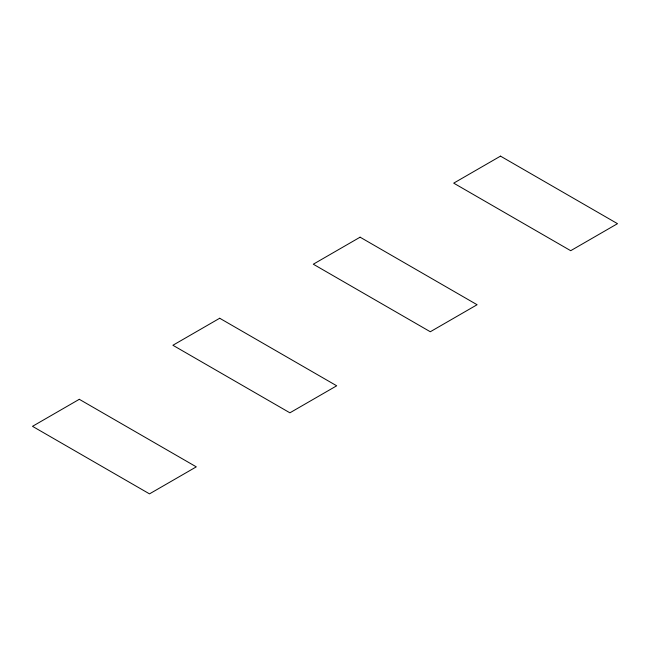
<?xml version="1.0" encoding="UTF-8"?>
<svg xmlns="http://www.w3.org/2000/svg" width="650" height="650" viewBox="0 0 650 650"><rect width="100%" height="100%" fill="white"/><g stroke="black" fill="none" stroke-linecap="round" stroke-linejoin="round"><path stroke-width="0.97" d="M79.3 399.303L32.5 426.327L149.5 493.87L196.3 466.854L79.3 399.303M219.7 318.248L172.9 345.264L289.9 412.815L336.7 385.791L219.7 318.248M360.1 237.185L313.3 264.209L430.3 331.752L477.1 304.736L360.1 237.185M500.5 156.13L453.7 183.146L570.7 250.697L617.5 223.673L500.5 156.13"/></g></svg>
